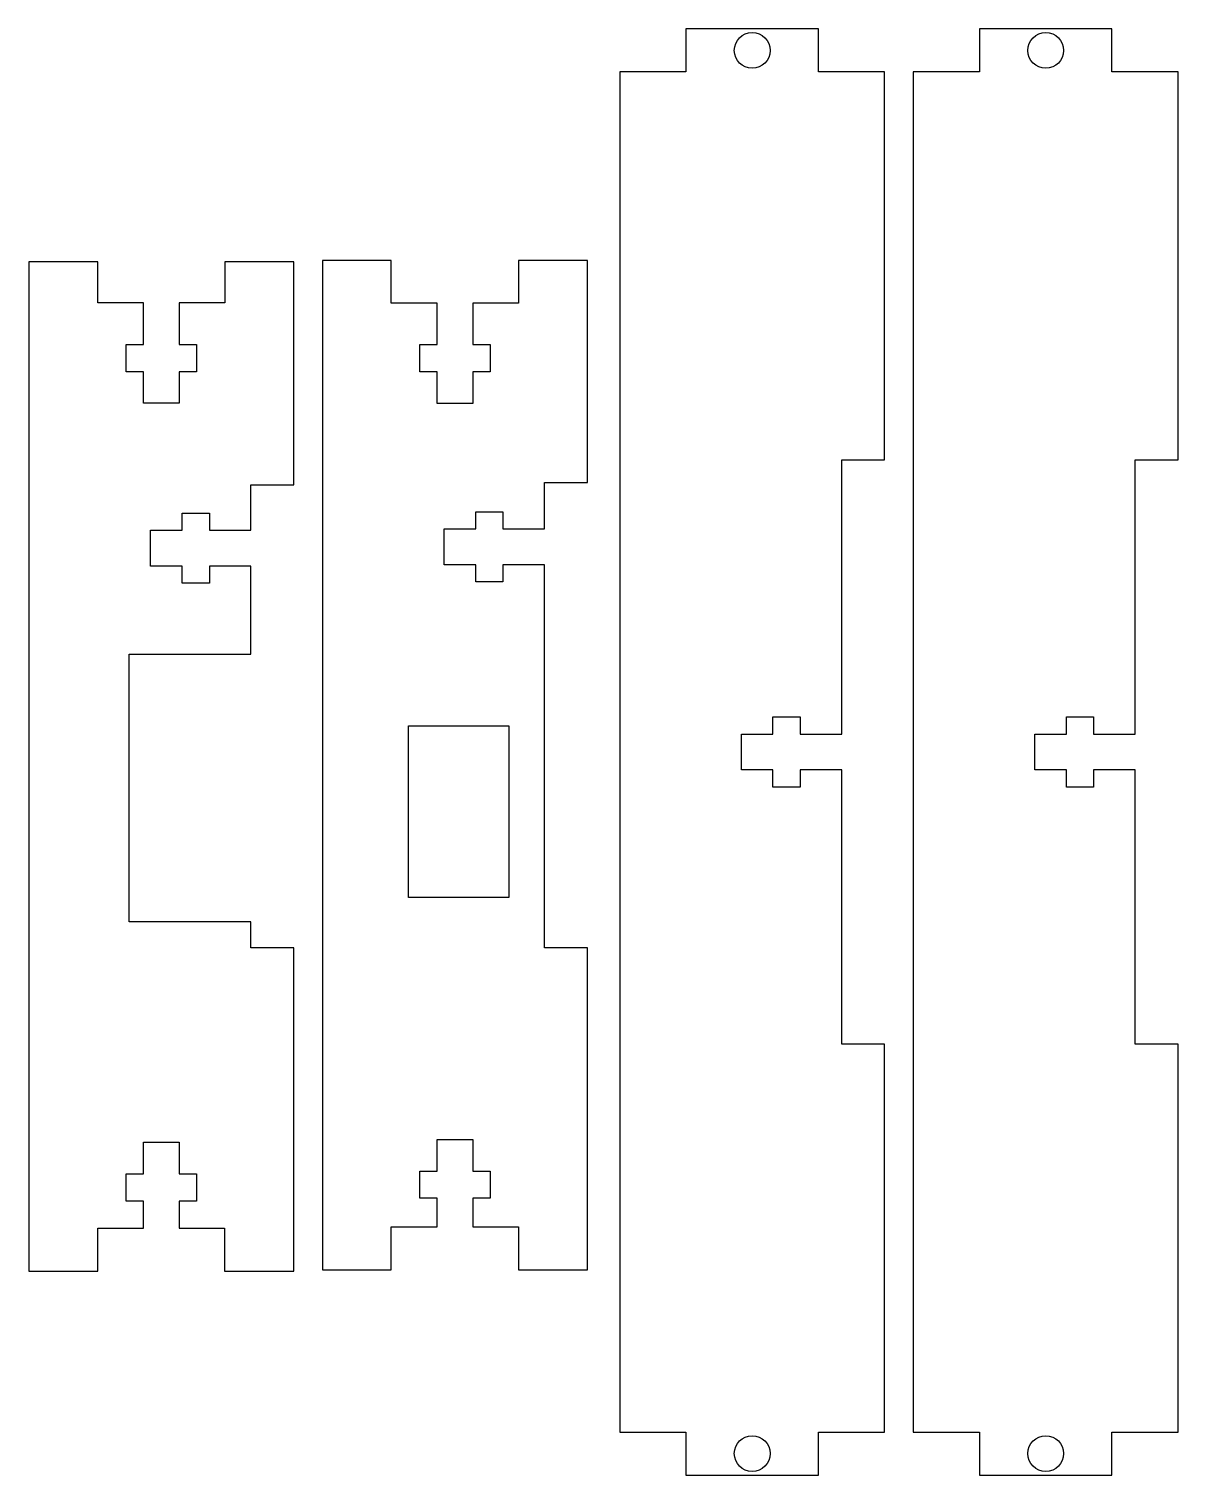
# Model space of a CAD drawing. Header units: millimetres. Extents: x -124 to -44, y -51 to 51.
import ezdxf

# ---------------------------------------------------------------- set-up
doc = ezdxf.new("R2010")
doc.units = ezdxf.units.MM
doc.layers.get('0').update_dxf_attribs({"linetype": 'CONTINUOUS'})

msp = doc.modelspace()

# ---------------------------------------------------------------- linework, layer by layer
for points in [[(-82.98, 47.5), (-82.98, -47.5), (-78.36, -47.5), (-78.36, -50.5), (-69.11, -50.5), (-69.11, -47.5), (-64.48, -47.5), (-64.48, -20.41), (-67.48, -20.41), (-67.48, -1.25), (-70.38, -1.25), (-70.38, -2.45), (-72.28, -2.45), (-72.28, -1.25), (-74.48, -1.25), (-74.48, 1.25), (-72.28, 1.25), (-72.28, 2.45), (-70.38, 2.45), (-70.38, 1.25), (-67.48, 1.25), (-67.48, 20.41), (-64.48, 20.41), (-64.48, 47.5), (-69.11, 47.5), (-69.11, 50.5), (-78.36, 50.5), (-78.36, 47.5)], [(-62.48, 47.5), (-62.48, -47.5), (-57.86, -47.5), (-57.86, -50.5), (-48.61, -50.5), (-48.61, -47.5), (-43.98, -47.5), (-43.98, -20.41), (-46.98, -20.41), (-46.98, -1.25), (-49.88, -1.25), (-49.88, -2.45), (-51.78, -2.45), (-51.78, -1.25), (-53.98, -1.25), (-53.98, 1.25), (-51.78, 1.25), (-51.78, 2.45), (-49.88, 2.45), (-49.88, 1.25), (-46.98, 1.25), (-46.98, 20.41), (-43.98, 20.41), (-43.98, 47.5), (-48.61, 47.5), (-48.61, 50.5), (-57.86, 50.5), (-57.86, 47.5)], [(-117.25, 6.84), (-108.75, 6.84), (-108.75, 12.99), (-111.65, 12.99), (-111.65, 11.79), (-113.55, 11.79), (-113.55, 12.99), (-115.75, 12.99), (-115.75, 15.49), (-113.55, 15.49), (-113.55, 16.69), (-111.65, 16.69), (-111.65, 15.49), (-108.75, 15.49), (-108.75, 18.65), (-105.75, 18.65), (-105.75, 34.24), (-110.56, 34.24), (-110.56, 31.36), (-113.75, 31.36), (-113.75, 28.46), (-112.55, 28.46), (-112.55, 26.56), (-113.75, 26.56), (-113.75, 24.36), (-116.25, 24.36), (-116.25, 26.56), (-117.45, 26.56), (-117.45, 28.46), (-116.25, 28.46), (-116.25, 31.36), (-119.45, 31.36), (-119.45, 34.24), (-124.25, 34.24), (-124.25, -36.26), (-119.45, -36.26), (-119.45, -33.26), (-116.25, -33.26), (-116.25, -31.36), (-117.45, -31.36), (-117.45, -29.46), (-116.25, -29.46), (-116.25, -27.26), (-113.75, -27.26), (-113.75, -29.46), (-112.55, -29.46), (-112.55, -31.36), (-113.75, -31.36), (-113.75, -33.26), (-110.6, -33.26), (-110.6, -36.26), (-105.75, -36.26), (-105.75, -13.67), (-108.75, -13.67), (-108.75, -11.86), (-117.25, -11.86)], [(-85.24, -36.17), (-85.24, -13.67), (-88.24, -13.67), (-88.24, 13.08), (-91.14, 13.08), (-91.14, 11.88), (-93.04, 11.88), (-93.04, 13.08), (-95.24, 13.08), (-95.24, 15.58), (-93.04, 15.58), (-93.04, 16.78), (-91.14, 16.78), (-91.14, 15.58), (-88.24, 15.58), (-88.24, 18.83), (-85.24, 18.83), (-85.24, 34.33), (-90.05, 34.33), (-90.05, 31.35), (-93.24, 31.35), (-93.24, 28.45), (-92.04, 28.45), (-92.04, 26.55), (-93.24, 26.55), (-93.24, 24.35), (-95.74, 24.35), (-95.74, 26.55), (-96.94, 26.55), (-96.94, 28.45), (-95.74, 28.45), (-95.74, 31.35), (-98.94, 31.35), (-98.94, 34.33), (-103.74, 34.33), (-103.74, -36.17), (-98.94, -36.17), (-98.94, -33.17), (-95.74, -33.17), (-95.74, -31.17), (-96.94, -31.17), (-96.94, -29.27), (-95.74, -29.27), (-95.74, -27.07), (-93.24, -27.07), (-93.24, -29.27), (-92.04, -29.27), (-92.04, -31.17), (-93.24, -31.17), (-93.24, -33.17), (-90.05, -33.17), (-90.05, -36.17)], [(-90.74, 1.83), (-90.74, -10.17), (-97.74, -10.17), (-97.74, 1.83)]]:
    msp.add_lwpolyline(points, close=True)
for centre in [(-73.73, 49), (-53.23, 49), (-73.73, -49), (-53.23, -49)]:
    msp.add_circle(centre, 1.25)

doc.saveas('drawing.dxf')
